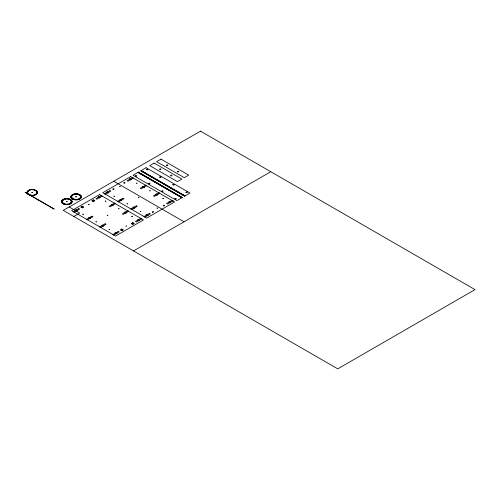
<?xml version="1.0" encoding="UTF-8"?>
<svg xmlns="http://www.w3.org/2000/svg" width="500" height="500" viewBox="0 0 500 500"><rect width="100%" height="100%" fill="white"/><g stroke="black" fill="none" stroke-linecap="round" stroke-linejoin="round"><path stroke-width="0.75" d="M30.575 195.138L31.081 195.225M33.919 189.856L33.519 189.981L33.431 189.575M65.138 204.275L65.644 204.344M68.487 198.944L67.975 198.85M74.412 199.513L74.938 199.575M77.756 194.169L77.269 194.081M30.575 189.838L31.069 189.719M33.925 195.15L33.413 195.225M65.138 198.944L65.662 198.869M77.756 199.513L77.25 199.587M31.506 189.681L32.025 189.638M67.556 204.394L67.038 204.438M75.344 194.044L75.869 194.019M66.069 204.394L66.594 204.425M36.544 191.675L37.081 191.444M62.512 202.419L61.988 202.625M71.106 200.8L71.644 200.562M71.787 197.662L71.263 197.869M80.381 196.038L80.913 195.806M27.844 194.025C28.712 194.144 28.9 194.838 29.131 194.513M148.231 178.4L148.575 178.6M153.787 181.606L154.125 181.806M34.781 190.075L34.369 189.881M32.987 195.287L32.475 195.319M66.075 198.787L66.594 198.775M76.825 199.65L76.3 199.669M64.269 204.031L64.706 204.181M78.631 194.406L78.206 194.244M36.731 192.188L37.356 191.988M27.75 192.269L27.062 192.394M32.031 195.306L31.513 195.287M34.094 197.631L34.431 197.831M148.925 178.8L149.269 179M154.481 182.006L154.825 182.206M160.944 181.869L160.581 181.694M160.037 185.219L160.375 185.413M166.5 185.075L166.119 184.913M27.944 191.725L27.144 191.838M62.488 200.869L61.731 200.944M71.781 196.088L70.969 196.206M71.112 202.362L71.925 202.231M80.388 197.606L81.2 197.475M145.85 176.719L145.206 176.375M146.544 177.119L145.931 176.769M151.406 179.925L150.794 179.575M152.1 180.325L151.519 179.963M157.75 180.356L158.375 180.719M156.956 183.131L156.344 182.781M157.656 183.538L157.037 183.181M162.613 183.162L163.238 183.525M163.306 183.562L163.931 183.925M164 183.969L164.625 184.325M168.863 186.775L169.488 187.131M67.025 198.775L67.55 198.787M75.881 199.65L75.35 199.65M29.231 194.825L30.113 195.087M34.787 198.031L35.131 198.231M40.344 201.238L40.681 201.438M45.9 204.444L46.238 204.644M143.369 175.594L143.713 175.794M149.619 179.2L149.963 179.4M154.681 178.275L154.331 178.088M155.175 182.413L155.519 182.606M159.544 181.081L159.175 180.9M160.238 181.481L159.869 181.306M160.731 185.619L161.069 185.812M165.794 184.688L165.425 184.513M172.044 188.294L171.675 188.119M180.175 196.844L180.512 197.037M63.506 203.688L63.987 203.625L63.844 203.919M70.131 199.5L69.638 199.575L69.794 199.275M79.381 194.769L78.888 194.794L79.062 194.519M32.475 189.638L32.994 189.681M76.3 194.019L76.831 194.062M139.619 173.094L139.019 172.75M140.312 173.494L139.65 173.169M143.863 172.338L144.488 172.7M144.475 175.9L143.85 175.562M145.175 176.3L144.544 175.963M150.031 179.106L149.4 178.769M152.194 177.15L152.819 177.512M150.725 179.506L150.069 179.181M152.894 177.55L153.519 177.913M156.281 182.712L155.619 182.387M158.444 180.756L159.069 181.119M159.137 181.163L159.762 181.519M162.531 186.319L161.9 185.987M164.694 184.369L165.319 184.725M165.387 184.769L166.012 185.131M169.556 187.175L170.181 187.531M170.25 187.575L170.875 187.938M175.113 190.381L175.738 190.744M175.806 190.781L176.431 191.144M176.419 194.338L175.787 194.006M177.113 194.737L176.45 194.419M181.975 197.544L181.344 197.213M72.769 198.944L73.244 198.856L73.125 199.15M29.925 195.225L30.269 195.425M35.481 198.431L35.825 198.631M36.175 198.837L36.519 199.031M41.037 201.637L41.375 201.838M46.594 204.85L46.931 205.044M52.15 208.056L52.488 208.25M144.069 175.994L144.406 176.194M148.419 174.675L148.081 174.481M150.312 179.606L150.656 179.8M153.975 177.881L153.619 177.694M155.869 182.812L156.213 183.006M158.837 180.688L158.494 180.494M161.425 186.019L161.762 186.213M165.081 184.3L164.744 184.1M166.287 188.825L166.625 189.019M166.981 189.225L167.319 189.419M170.637 187.506L170.3 187.306M171.331 187.906L170.994 187.712M174.619 193.637L174.956 193.831M176.887 191.112L176.55 190.919M175.312 194.037L175.65 194.231M177.581 191.513L177.262 191.312M180.869 197.244L181.206 197.438M138.906 172.712L138.294 172.356M141.781 171.137L142.406 171.5M144.556 172.744L145.181 173.1M145.25 173.144L145.875 173.5M143.769 175.519L143.15 175.162M147.338 174.344L147.963 174.706M148.031 174.744L148.656 175.106M148.625 178.325L147.981 177.981M150.806 176.35L151.431 176.713M149.319 178.725L148.706 178.369M153.588 177.95L154.213 178.312M154.281 178.356L154.975 178.756M154.956 178.775L155.669 179.156M155.65 179.175L156.988 179.919M154.162 181.55L153.537 181.188M154.875 181.931L154.231 181.588M155.569 182.331L154.956 181.975M159.831 181.562L160.456 181.919M160.531 181.962L161.225 182.362M159.025 184.356L157.769 183.569M161.206 182.381L161.85 182.725M159.719 184.756L159.094 184.394M161.125 185.538L160.481 185.194M161.819 185.938L161.175 185.6M166.081 185.169L166.706 185.531M165.275 187.963L164.019 187.181M167.375 189.15L166.731 188.806M168.069 189.55L167.456 189.194M170.944 187.975L171.569 188.337M171.637 188.375L172.262 188.738M170.15 190.75L169.537 190.394M173.625 192.756L172.981 192.413M176.5 191.181L177.125 191.544M175.012 193.556L174.4 193.2M177.194 191.581L177.819 191.944M175.706 193.956L175.094 193.606M178.581 192.387L179.206 192.744M182.056 194.387L182.681 194.75M180.569 196.762L179.956 196.412M181.262 197.162L180.65 196.812M184.137 195.594L184.762 195.95M25.069 192.419L25.406 192.619M30.625 195.625L30.962 195.825M31.319 196.031L31.656 196.225M36.869 199.237L37.212 199.431M41.731 202.044L42.075 202.237M47.287 205.25L47.625 205.444M49.369 206.45L49.713 206.65M52.844 208.456L53.181 208.65M138.512 172.787L138.85 172.987M142.181 171.056L141.831 170.875M141.287 174.394L141.631 174.587M144.963 172.662L144.606 172.475M145.656 173.062L145.306 172.875M144.762 176.394L145.1 176.594M147.738 174.262L147.369 174.088M151.213 176.269L150.856 176.081M152.6 177.069L152.25 176.887M153.294 177.475L152.925 177.294M151.012 180.006L151.35 180.2M158.156 180.275L157.8 180.094M156.562 183.212L156.906 183.406M157.256 183.612L157.6 183.806M163.706 183.487L163.356 183.3M164.4 183.888L164.05 183.7M162.119 186.419L162.463 186.612M169.956 187.094L169.587 186.919M167.675 189.625L168.012 189.825M169.756 190.831L170.1 191.025M172.537 192.431L172.875 192.631M176.206 190.7L175.875 190.506M176.006 194.438L176.35 194.631M178.988 192.306L178.619 192.125M179.681 192.706L179.325 192.519M182.456 194.306L182.106 194.125M184.537 195.512L184.175 195.338M27.419 193.519L27.944 193.231L27.144 193.119M32.038 189.525L32.456 189.525M32.425 195.463L32.062 195.45M66.6 198.644L67.019 198.644M75.875 193.888L76.294 193.888M67.013 204.562L66.612 204.562M76.294 199.8L75.875 199.8M37.331 193.137L36.55 193.244L37.081 193.519M68.925 199.013L69.794 199.119M73.963 199.438L73.125 199.338M141.088 170.738L141.713 171.1M142.475 171.537L143.1 171.9M140.969 173.931L140.344 173.569M143.169 171.938L143.794 172.3M141.662 174.331L141.037 173.969M142.356 174.731L141.731 174.375M143.05 175.131L142.456 174.762M145.95 173.544L146.575 173.906M146.644 173.944L147.269 174.306M148.725 175.144L149.35 175.506M147.219 177.537L146.594 177.181M149.419 175.55L150.738 176.306M147.912 177.938L147.287 177.581M151.5 176.75L152.125 177.113M153.469 181.15L152.213 180.362M157.056 179.956L157.681 180.319M161.919 182.763L162.544 183.125M160.413 185.156L159.787 184.794M163.188 186.762L162.594 186.388M163.881 187.162L163.287 186.788M166.775 185.569L167.4 185.931M167.475 185.969L168.1 186.331M165.969 188.363L165.344 188M168.169 186.369L168.794 186.731M166.663 188.762L166.038 188.406M168.744 189.969L168.15 189.594M169.438 190.369L168.844 189.994M172.331 188.775L172.956 189.137M173.025 189.175L173.65 189.537M171.519 191.569L170.269 190.787M173.719 189.581L174.344 189.938M172.219 191.969L171.594 191.612M174.419 189.981L175.044 190.338M172.913 192.375L172.288 192.013M174.3 193.175L173.706 192.8M177.887 191.981L178.512 192.344M179.275 192.787L179.9 193.144M177.769 195.181L177.144 194.819M179.969 193.188L180.594 193.55M178.463 195.581L177.838 195.219M180.662 193.588L181.988 194.35M179.163 195.981L178.538 195.619M179.856 196.381L179.231 196.019M182.75 194.788L183.375 195.15M183.444 195.194L184.069 195.55M34.819 190.006L35.231 190M64.212 204.094L63.844 204.088M78.656 194.369L79.062 194.363M28.506 190.369L29.337 190.487L29.3 190.175M35.981 194.6L35.156 194.469L35.231 194.806M63.069 199.488L63.475 199.481M72.344 194.731L72.75 194.725M70.525 203.738L70.169 203.731M79.819 198.962L79.456 198.981M27.881 194.013L28.05 193.775M36.606 190.956L36.206 191.244L37.069 191.3M62.444 203.131L62.856 202.844L61.988 202.781M71.719 198.375L72.125 198.075L71.281 198.038M71.144 200.087L70.769 200.362L71.631 200.419M80.444 195.319L80.044 195.606L80.906 195.662M31.069 189.575L31.475 189.575M33.419 195.394L33.056 195.413M65.631 198.694L66.037 198.694M74.906 193.938L75.312 193.938M67.962 204.525L67.606 204.525M77.256 199.756L76.881 199.762M37.425 192.575L37.269 192.619A5.006 2.894 0 0 0 30.062 189.881A5.006 2.894 0 0 0 29.444 194.875A5.006 2.894 0 0 0 37.244 192.688L36.731 192.781L37.356 192.969M61.606 201.525L62.331 201.356L61.725 201.125M70.875 196.769L71.606 196.6L70.987 196.363M72.006 201.681L71.294 201.844L71.919 202.087M81.294 196.912L80.569 197.075L81.194 197.331M33.956 189.737L34.369 189.737M30.531 195.225L30.162 195.244M68.519 198.856L68.931 198.856M65.069 204.363L64.713 204.356M77.794 194.1L78.2 194.1M74.369 199.587L73.987 199.6M27.887 190.8L28.781 190.819L28.531 190.525M36.6 194.163L35.725 194.125L35.987 194.45M62.45 199.925L63.344 199.944L63.081 199.638M71.725 195.162L72.619 195.181L72.356 194.881M71.162 203.287L70.269 203.269L70.55 203.569M80.438 198.525L79.55 198.5L79.825 198.812M35.981 190.519L35.712 190.819L36.612 190.8M63.069 203.569L63.319 203.238L62.456 203.287M70.544 199.638L70.275 199.944L71.175 199.925M72.344 198.812L72.606 198.487L71.731 198.525M79.819 194.881L79.55 195.181L80.45 195.162M30.131 189.737L30.538 189.737M34.356 195.231L33.988 195.244M64.694 198.856L65.1 198.856M73.969 194.1L74.375 194.1M68.894 204.363L68.531 204.35M78.194 199.594L77.812 199.6M27.138 192.969L27.769 192.725L27.062 192.569M61.706 202.087L62.325 201.831L61.612 201.681M70.975 197.331L71.6 197.075L70.875 196.912M71.919 201.112L71.3 201.369L72.019 201.525M81.181 196.363L80.569 196.612L81.294 196.769M33.025 189.575L33.344 189.525M31.469 195.394L31.1 195.406M67.588 198.694L67.994 198.694M76.856 193.938L77.269 193.938M66.006 204.531L65.638 204.513M75.3 199.756L74.938 199.769M27.425 191.3L28.287 191.244L27.894 190.956M37.069 193.663L36.206 193.713L36.612 194.013M61.988 200.419L62.85 200.362L62.456 200.075M71.263 195.662L72.125 195.606L71.731 195.319M71.625 202.787L70.756 202.856L71.175 203.131M80.906 198.025L80.037 198.088L80.45 198.375M35.219 190.162L35.156 190.487L35.994 190.369M63.444 203.738L63.075 203.719M70.15 199.481L70.556 199.488M72.719 198.981L72.35 198.962M79.419 194.725L79.831 194.731M29.269 190L29.675 190.006M35.231 194.956L34.831 194.956M63.831 199.119L64.244 199.125M73.106 194.363L73.975 194.25M69.781 204.088L68.931 204.2M79.056 199.325L78.675 199.331M25.762 192.819L26.1 193.019M32.013 196.431L32.35 196.625M37.569 199.638L37.906 199.831M42.425 202.444L42.769 202.638M43.812 203.244L44.156 203.444M44.513 203.644L44.85 203.844M47.981 205.65L48.319 205.844M50.062 206.85L50.406 207.05M50.756 207.25L51.1 207.45M53.537 208.856L53.875 209.05M139.206 173.188L139.544 173.388M139.9 173.588L140.238 173.787M144.256 172.269L143.912 172.075M141.981 174.794L142.325 174.988M147.031 173.875L146.675 173.688M145.456 176.8L145.794 176.994M146.15 177.2L146.488 177.394M150.5 175.881L150.181 175.675M151.894 176.681L151.55 176.488M151.706 180.406L152.044 180.6M152.4 180.806L152.738 181M157.444 179.887L157.106 179.694M157.956 184.013L158.294 184.213M158.65 184.412L158.988 184.613M163 183.094L162.681 182.894M162.812 186.819L163.156 187.019M164.2 187.619L164.544 187.819M164.9 188.025L165.238 188.219M169.25 186.7L168.931 186.5M168.369 190.025L168.706 190.225M170.45 191.231L170.794 191.425M173.419 189.106L173.081 188.912M175.5 190.312L175.144 190.125M173.231 192.831L173.569 193.031M178.275 191.912L177.925 191.725M176.7 194.838L177.044 195.031M178.787 196.038L179.125 196.238M181.75 193.919L181.431 193.719M183.831 195.119L183.512 194.919M26.456 193.225L26.794 193.419M27.15 193.625L27.487 193.819M32.706 196.831L33.044 197.025M33.4 197.231L33.737 197.425M38.263 200.037L38.6 200.231M38.956 200.438L39.294 200.637M39.65 200.837L39.987 201.038M43.119 202.844L43.463 203.038M45.206 204.044L45.544 204.244M48.675 206.05L49.019 206.25M51.456 207.656L51.794 207.85M142.85 171.481L142.525 171.275M143.544 171.881L143.206 171.681M140.594 173.994L140.938 174.188M142.675 175.194L143.019 175.387M146.325 173.481L146 173.275M149.1 175.087L148.763 174.887M149.794 175.487L149.488 175.275M146.844 177.6L147.181 177.794M147.537 178L147.881 178.194M155.35 178.694L155.025 178.487M156.044 179.094L155.738 178.881M153.094 181.206L153.431 181.406M156.738 179.494L156.431 179.281M161.6 182.3L161.275 182.1M162.294 182.7L161.988 182.494M159.344 184.812L159.681 185.012M163.506 187.219L163.85 187.419M167.156 185.506L166.831 185.306M167.85 185.912L167.525 185.706M168.544 186.312L168.238 186.1M165.594 188.425L165.931 188.619M169.062 190.425L169.406 190.625M172.706 188.719L172.369 188.519M174.1 189.519L173.775 189.312M171.144 191.631L171.488 191.825M174.794 189.919L174.488 189.706M171.844 192.031L172.181 192.225M173.925 193.231L174.262 193.431M180.344 193.125L180.006 192.931M177.394 195.238L177.738 195.438M181.038 193.525L180.719 193.325M178.088 195.637L178.431 195.837M179.481 196.444L179.819 196.637M183.125 194.731L182.8 194.525M73.794 216.469L79.725 213.044L69.181 206.956M133.525 250.95L270.775 171.713M28.219 194.2L27.906 194.175M28.881 194.619L28.512 194.6M138.144 172.594L137.838 172.594M184.869 195.738L185.206 195.738M29.594 195L29.269 194.956M25.644 192.512L25.969 192.569M26.337 192.913L26.662 192.969M27.031 193.312L27.356 193.369M27.719 193.713L27.438 193.669M28.419 194.112L28.744 194.175M29.812 194.919L30.137 194.975M30.506 195.319L30.831 195.375M31.2 195.719L31.525 195.775M31.894 196.119L32.219 196.175M32.587 196.519L32.912 196.581M33.281 196.919L33.606 196.981M33.975 197.319L34.3 197.381M34.669 197.725L34.994 197.781M35.362 198.125L35.688 198.181M36.056 198.525L36.381 198.581M36.756 198.925L37.081 198.981M37.45 199.325L37.775 199.387M38.144 199.725L38.469 199.788M38.837 200.125L39.162 200.188M39.531 200.531L39.856 200.588M40.225 200.931L40.55 200.987M40.919 201.331L41.244 201.388M41.612 201.731L41.938 201.788M42.306 202.131L42.631 202.194M43 202.531L43.325 202.594M43.7 202.931L44.025 202.994M44.394 203.337L44.719 203.394M45.087 203.738L45.412 203.794M45.781 204.137L46.106 204.194M46.475 204.537L46.8 204.594M47.169 204.938L47.494 205M141.562 170.994L141.263 170.938M138.394 172.481L138.719 172.537M47.862 205.338L48.188 205.4M142.256 171.394L141.962 171.35M139.088 172.881L139.412 172.938M48.556 205.738L48.881 205.8M142.956 171.794L142.662 171.75M139.781 173.281L140.106 173.337M49.25 206.144L49.575 206.2M143.65 172.194L143.344 172.138M49.944 206.544L50.269 206.6M140.475 173.681L140.8 173.738M144.344 172.594L144.031 172.531M50.644 206.944L50.969 207M141.169 174.081L141.494 174.144M145.05 172.994L144.725 172.931M51.337 207.344L51.662 207.4M141.862 174.481L142.188 174.544M145.744 173.394L145.431 173.344M52.031 207.744L52.356 207.806M142.556 174.881L142.887 174.944M146.394 173.806L146.131 173.756M52.725 208.144L53.05 208.206M143.256 175.287L143.581 175.344M147.119 174.2L146.825 174.156M143.95 175.688L144.275 175.744M53.419 208.544L53.744 208.606M147.812 174.6L147.513 174.544M144.644 176.088L144.969 176.144M54.112 208.95L54.438 209.006M148.506 175L148.212 174.956M145.338 176.488L145.662 176.544M149.2 175.4L148.9 175.35M146.031 176.887L146.356 176.95M149.9 175.8L149.588 175.738M146.725 177.288L147.05 177.35M150.594 176.206L150.319 176.175M147.419 177.688L147.744 177.75M151.3 176.6L150.975 176.537M148.112 178.094L148.438 178.15M151.994 177L151.675 176.95M148.806 178.494L149.131 178.55M152.644 177.413L152.381 177.362M149.5 178.894L149.831 178.95M153.369 177.806L153.069 177.75M150.2 179.294L150.525 179.35M154.062 178.206L153.769 178.162M150.894 179.694L151.219 179.756M154.756 178.606L154.456 178.556M151.588 180.094L151.912 180.156M155.45 179.013L155.169 178.975M152.281 180.494L152.606 180.556M156.144 179.412L155.863 179.375M152.975 180.9L153.3 180.956M156.844 179.812L156.569 179.781M153.669 181.3L153.994 181.356M157.55 180.206L157.225 180.15M154.362 181.7L154.688 181.756M158.244 180.606L157.925 180.556M155.056 182.1L155.381 182.156M158.894 181.025L158.631 180.969M155.75 182.5L156.075 182.562M159.619 181.412L159.312 181.363M156.444 182.9L156.769 182.963M160.312 181.819L160 181.75M157.144 183.3L157.469 183.363M161.006 182.219L160.712 182.175M157.838 183.706L158.162 183.762M161.719 182.613L161.419 182.581M158.531 184.106L158.856 184.163M162.394 183.019L162.125 182.994M159.225 184.506L159.55 184.562M163.088 183.419L162.794 183.375M159.919 184.906L160.244 184.963M163.8 183.812L163.475 183.756M160.613 185.306L160.938 185.369M164.494 184.219L164.175 184.169M161.306 185.706L161.631 185.769M165.138 184.631L164.869 184.569M162 186.106L162.325 186.169M165.869 185.025L165.556 184.956M162.694 186.513L163.019 186.569M166.562 185.425L166.256 185.369M163.388 186.912L163.713 186.969M167.269 185.819L166.962 185.781M164.088 187.312L164.412 187.369M167.95 186.225L167.669 186.188M164.781 187.712L165.106 187.769M168.644 186.625L168.35 186.581M165.475 188.113L165.8 188.175M169.338 187.025L169.037 186.975M166.169 188.512L166.494 188.575M170.05 187.425L169.725 187.362M166.863 188.912L167.188 188.975M170.744 187.825L170.419 187.763M167.556 189.319L167.881 189.375M171.425 188.231L171.131 188.188M168.25 189.719L168.575 189.775M172.119 188.631L171.812 188.575M168.944 190.119L169.269 190.175M172.812 189.031L172.519 188.988M169.638 190.519L169.963 190.575M173.506 189.431L173.212 189.387M170.331 190.919L170.656 190.981M174.2 189.831L173.9 189.781M171.031 191.319L171.356 191.381M174.894 190.238L174.6 190.188M171.725 191.719L172.05 191.781M175.588 190.637L175.287 190.581M172.419 192.125L172.744 192.181M176.3 191.031L175.975 190.975M173.113 192.525L173.438 192.581M176.994 191.431L176.675 191.381M173.806 192.925L174.131 192.981M177.688 191.831L177.375 191.794M174.5 193.325L174.825 193.381M178.369 192.237L178.062 192.188M175.194 193.725L175.519 193.787M179.062 192.638L178.769 192.594M175.888 194.125L176.213 194.188M179.756 193.044L179.45 192.987M176.581 194.525L176.906 194.587M180.45 193.444L180.156 193.4M177.275 194.931L177.6 194.988M181.144 193.844L180.844 193.787M177.975 195.331L178.3 195.387M181.838 194.244L181.525 194.181M178.669 195.731L178.994 195.787M182.55 194.638L182.225 194.581M179.363 196.131L179.688 196.188M183.194 195.056L182.925 194.994M180.056 196.531L180.381 196.594M183.888 195.456L183.625 195.4M180.75 196.931L181.075 196.994M184.613 195.85L184.312 195.794M181.444 197.331L181.769 197.394M69.794 203.925L69.638 203.625L70.131 203.7M81.2 196.206L80.4 196.1M61.731 202.256L62.512 202.362M73.125 194.531L73.263 194.819L72.769 194.744M79.062 199.169L78.913 198.869L79.394 198.925M63.844 199.281L63.987 199.575L63.513 199.531M37.456 192.406L36.737 192.25M171.856 200.225L173.175 200.981M113.763 181.219L184.031 221.794M78.206 199.438L78.631 199.275M34.369 195.075L34.794 194.913M64.706 199.019L64.269 199.163M71.644 202.638L71.112 202.419M71.925 200.969L71.125 200.856M37.362 191.844L36.556 191.725M80.913 197.881L80.388 197.662M71.263 195.812L71.787 196.038M61.988 200.569L62.512 200.8M27.138 191.988L27.769 192.188M74.919 194.094L74.412 194.169M67.994 204.356L68.487 204.275M30.125 189.881L29.712 190.062M70.969 197.475L71.781 197.606M27.419 191.444L27.95 191.675M31.862 192.463L32.638 192.481L31.862 192.463M82.775 214.213L83.394 214.225L82.775 214.213M88.594 204.513L89.213 204.531L88.594 204.5M95.95 221.819L96.569 221.85L95.962 221.781M105.394 201.156L106.013 201.169L105.394 201.144M107.256 215.294L107.875 215.306L107.263 215.281M109.125 229.431L109.744 229.444L109.125 229.412M113.9 196.244L114.519 196.269L113.906 196.219M119.719 186.544L120.337 186.556L119.719 186.531M118.569 208.762L119.188 208.787L118.575 208.738M127.075 203.85L127.694 203.875L127.088 203.812M125.925 226.069L126.544 226.081L125.925 226.056M131.744 216.369L132.363 216.381L131.744 216.369M136.519 183.188L137.137 183.2L136.519 183.175M138.381 197.325L139 197.338L138.387 197.312M140.25 211.456L140.869 211.469L140.25 211.444M149.694 190.794L150.312 190.819L149.7 190.769M157.05 208.1L157.669 208.113L157.05 208.088M162.869 198.4L163.487 198.412L162.869 198.4M66.35 201.569L67.275 201.6L66.356 201.544M75.625 196.812L76.55 196.869L75.644 196.762M135.338 175.906C137.044 177.638 137.35 174.294 135.338 175.906M146.444 169.494C148.262 171.2 148.35 167.85 146.444 169.494M148.512 183.512C150.156 185.238 150.625 181.938 148.519 183.481M159.619 177.1C161.181 178.844 161.825 175.506 159.625 177.069M161.688 191.119C163.438 192.812 163.581 189.575 161.706 191.062M172.794 184.706C174.325 186.438 174.994 183.175 172.812 184.65M174.862 198.725C176.531 200.463 176.938 197.113 174.862 198.725M185.969 192.312C187.812 194.019 187.844 190.675 185.969 192.312M200.5 131.137L63.256 210.381L337.75 368.862L475 289.619L200.5 131.137M99.55 194.575L71.662 210.675L115.581 236.031L143.469 219.931L99.55 194.575M130.675 176.606L102.788 192.706L146.706 218.062L174.594 201.962L130.675 176.606M138.456 172.119L133.012 175.256L176.931 200.613L182.375 197.475L138.456 172.119M146.094 167.706L140.65 170.85L184.569 196.206L190.012 193.062L146.094 167.706M154.169 163.088L149.731 165.65L177.4 181.625L181.838 179.062L154.169 163.088M161.025 159.131L156.588 161.688L184.256 177.662L188.694 175.106L161.025 159.131M76.031 209.85L75.506 210.156L76.956 210.994L77.481 210.688L76.031 209.85M82.312 206.175L80.775 207.062L82.312 207.95L83.85 207.062L82.312 206.175M93.294 199.838L91.756 200.725L93.294 201.612L94.831 200.725L93.294 199.838M98.65 196.794L98.125 197.1L99.575 197.938L100.1 197.631L98.65 196.794M107.156 191.881L106.631 192.188L108.081 193.025L108.606 192.719L107.156 191.881M129.775 178.825L129.25 179.131L130.7 179.963L131.225 179.662L129.775 178.825M78.787 208.581L73.3 211.75L74.2 212.269L79.688 209.1L78.787 208.581M101.406 195.519L95.919 198.688L96.819 199.213L102.306 196.038L101.406 195.519M109.913 190.606L104.425 193.781L105.325 194.3L110.812 191.131L109.913 190.606M132.531 177.55L127.044 180.719L127.944 181.238L133.431 178.069L132.531 177.55M89.206 217.463L88.681 217.763L90.131 218.6L90.656 218.294L89.206 217.463M111.825 204.4L111.3 204.706L112.75 205.544L113.275 205.238L111.825 204.4M120.331 199.488L119.806 199.794L121.256 200.631L121.781 200.325L120.331 199.488M142.95 186.431L142.425 186.737L143.875 187.575L144.4 187.269L142.95 186.431M91.962 216.188L86.475 219.356L87.375 219.875L92.863 216.706L91.962 216.188M114.581 203.125L109.094 206.294L109.994 206.819L115.481 203.65L114.581 203.125M123.088 198.219L117.6 201.388L118.5 201.906L123.987 198.738L123.088 198.219M145.706 185.156L140.219 188.325L141.119 188.844L146.606 185.675L145.706 185.156M102.387 225.069L101.856 225.369L103.306 226.206L103.831 225.906L102.387 225.069M125.006 212.006L124.475 212.312L125.925 213.15L126.45 212.844L125.006 212.006M133.512 207.1L132.981 207.4L134.431 208.238L134.956 207.931L133.512 207.1M156.131 194.037L155.6 194.344L157.05 195.181L157.575 194.875L156.131 194.037M105.138 223.794L99.65 226.962L100.55 227.481L106.044 224.312L105.138 223.794M127.756 210.731L122.269 213.906L123.169 214.425L128.663 211.256L127.756 210.731M136.263 205.825L130.775 208.994L131.675 209.513L137.169 206.344L136.263 205.825M158.881 192.763L153.394 195.931L154.294 196.456L159.787 193.281L158.881 192.763M121.844 229L120.306 229.887L121.844 230.775L123.381 229.887L121.844 229M132.819 222.656L131.281 223.544L132.819 224.431L134.356 223.544L132.819 222.656M115.562 232.675L115.031 232.981L116.481 233.812L117.013 233.512L115.562 232.675M138.181 219.613L137.65 219.919L139.1 220.756L139.631 220.45L138.181 219.613M146.688 214.706L146.156 215.006L147.606 215.844L148.138 215.544L146.688 214.706M169.306 201.644L168.775 201.95L170.225 202.787L170.756 202.481L169.306 201.644M118.319 231.4L112.825 234.569L113.725 235.087L119.219 231.919L118.319 231.4M140.938 218.344L135.444 221.513L136.344 222.031L141.838 218.863L140.938 218.344M149.444 213.431L143.95 216.6L144.85 217.119L150.344 213.95L149.444 213.431M172.062 200.369L166.569 203.544L167.469 204.062L172.963 200.894L172.062 200.369M73.15 199.35L73.138 199.344A5.319 3.069 0 0 1 73.763 194.081A5.319 3.069 0 0 1 81.388 197.062A5.319 3.069 0 0 1 73.106 199.387M64.306 203.738A4.475 2.581 0 0 0 71.275 201.781A4.475 2.581 0 0 0 64.856 199.275A4.475 2.581 0 0 0 64.306 203.738M64.15 204.256A5.319 3.069 0 0 0 72.131 201.6A5.319 3.069 0 0 0 64.15 198.938A5.319 3.069 0 0 0 64.15 204.256M73.575 198.981A4.475 2.581 0 0 0 80.55 197.025A4.475 2.581 0 0 0 74.131 194.519A4.475 2.581 0 0 0 73.575 198.981M124.05 183.069A0.65 0.375 0 0 0 125.069 182.781A0.65 0.375 0 0 0 124.131 182.419A0.65 0.375 0 0 0 124.05 183.069M113.112 189.419A0.65 0.375 0 0 0 114.087 189.094A0.65 0.375 0 0 0 113.112 188.769A0.65 0.375 0 0 0 113.112 189.419M92.969 201.05A0.65 0.375 0 0 0 93.944 200.725A0.65 0.375 0 0 0 92.969 200.4A0.65 0.375 0 0 0 92.969 201.05M81.988 207.387A0.65 0.375 0 0 0 82.963 207.062A0.65 0.375 0 0 0 81.988 206.737A0.65 0.375 0 0 0 81.988 207.387M132.456 223.856A0.65 0.375 0 0 0 133.469 223.575A0.65 0.375 0 0 0 132.537 223.206A0.65 0.375 0 0 0 132.456 223.856M121.512 230.212A0.65 0.375 0 0 0 122.494 229.887A0.65 0.375 0 0 0 121.512 229.556A0.65 0.375 0 0 0 121.512 230.212M163.619 205.9A0.65 0.375 0 0 0 164.6 205.575A0.65 0.375 0 0 0 163.619 205.25A0.65 0.375 0 0 0 163.619 205.9M152.637 212.244A0.65 0.375 0 0 0 153.619 211.912A0.65 0.375 0 0 0 152.637 211.588A0.65 0.375 0 0 0 152.637 212.244M166.831 165.525A0.65 0.375 0 0 0 167.844 165.244A0.65 0.375 0 0 0 166.906 164.875A0.65 0.375 0 0 0 166.831 165.525M177.806 171.869A0.65 0.375 0 0 0 178.825 171.581A0.65 0.375 0 0 0 177.887 171.219A0.65 0.375 0 0 0 177.806 171.869M170.95 175.825A0.65 0.375 0 0 0 171.962 175.544A0.65 0.375 0 0 0 171.031 175.175A0.65 0.375 0 0 0 170.95 175.825M159.969 169.488A0.65 0.375 0 0 0 160.981 169.2A0.65 0.375 0 0 0 160.05 168.837A0.65 0.375 0 0 0 159.969 169.488"/></g></svg>
